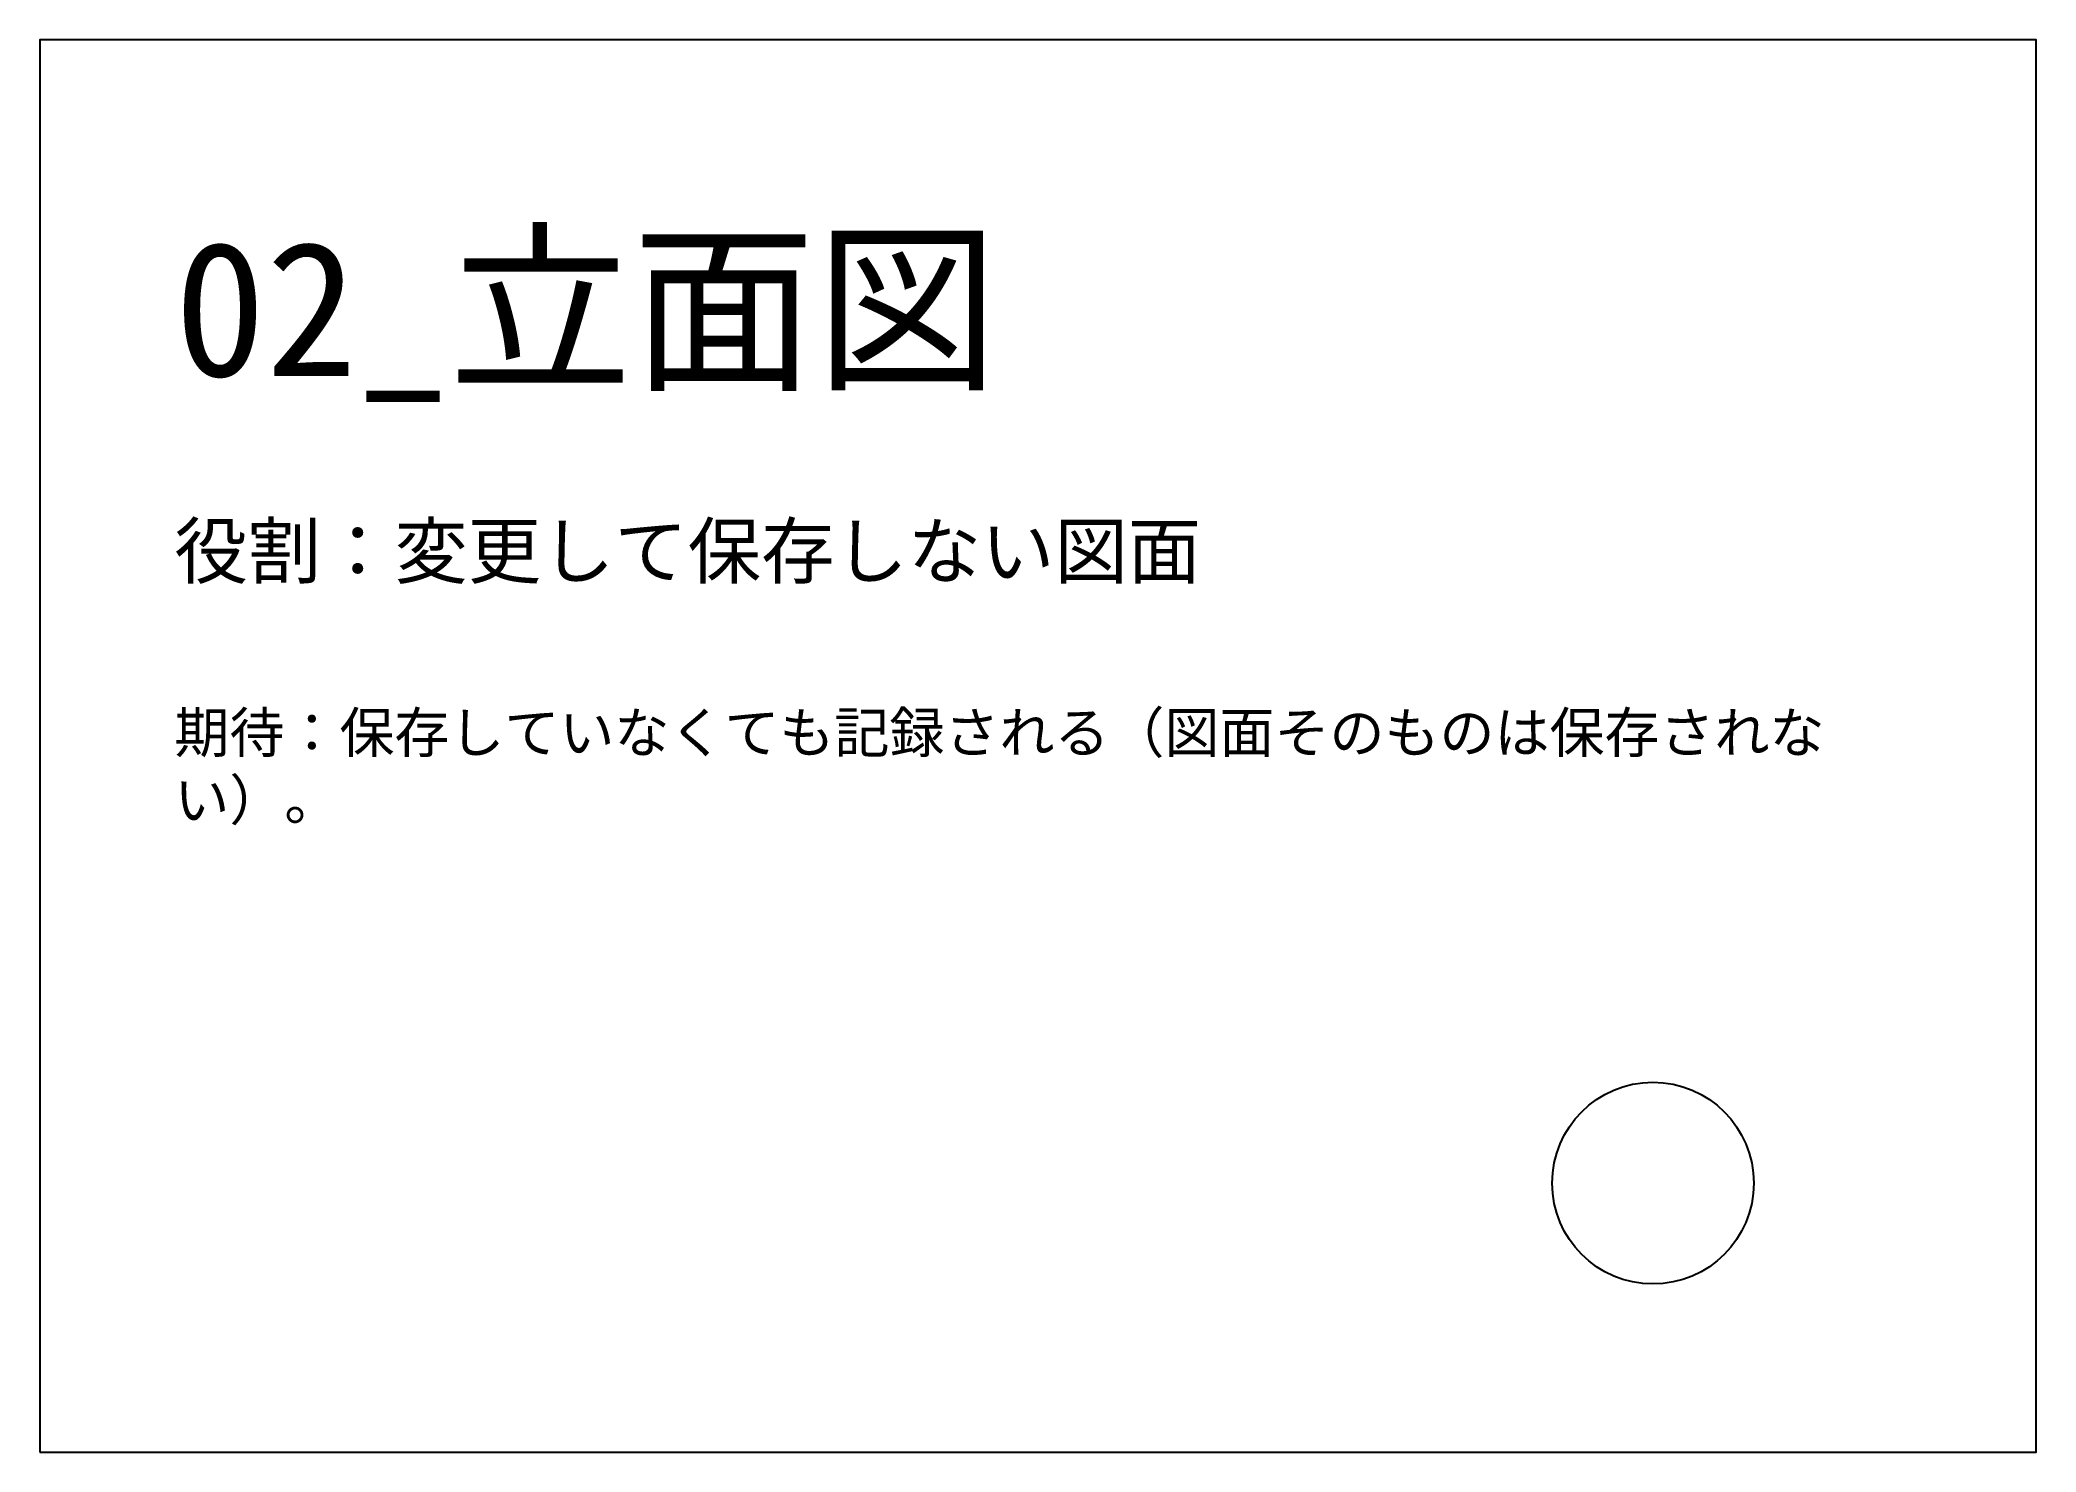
# Model space of a CAD drawing. Header units: millimetres. Extents: x 0 to 297, y 0 to 210.
import ezdxf

# ---------------------------------------------------------------- set-up
doc = ezdxf.new("R2010")
doc.units = ezdxf.units.MM
doc.layers.add('PJ_作図', color=4, linetype='Continuous')
doc.layers.add('PJ_見出し', color=8, linetype='Continuous')
doc.styles.add('PJ_JP', font='msgothic.ttc')

msp = doc.modelspace()

# ---------------------------------------------------------------- linework, layer by layer
at = {"layer": 'PJ_作図'}
msp.add_circle((240, 40), 15, dxfattribs=at)
at = {"layer": 'PJ_見出し'}
msp.add_lwpolyline([(0, 0), (297, 0), (297, 210), (0, 210)], close=True, dxfattribs=at)

# ---------------------------------------------------------------- texts
at = {"layer": 'PJ_見出し', "style": 'PJ_JP'}
for s, height, p in [('02_立面図', 20, (20, 160)), ('役割：変更して保存しない図面', 8, (20, 130))]:
    msp.add_text(s, height=height, dxfattribs=at).set_placement(p)
at = {"layer": 'PJ_見出し', "insert": (20, 110), "char_height": 6, "width": 250, "attachment_point": 1, "style": 'PJ_JP'}
msp.add_mtext('期待：保存していなくても記録される（図面そのものは保存されない）。', dxfattribs=at)

doc.saveas('drawing.dxf')
